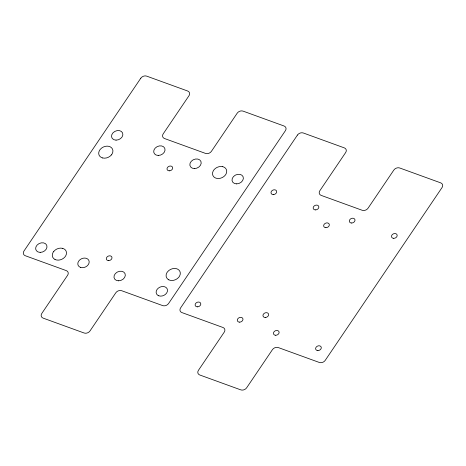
<?xml version="1.0" encoding="UTF-8"?>
<svg xmlns="http://www.w3.org/2000/svg" width="466" height="466" viewBox="0 0 466 466"><rect width="100%" height="100%" fill="white"/><g stroke="black" fill="none" stroke-linecap="round" stroke-linejoin="round"><path stroke-width="0.7" d="M111.415 154.91L112.189 153.763A7.357 5.703 -24.2 0 0 110.197 146.807L108.968 146.353A7.357 5.703 -24.2 0 0 100.219 149.417L99.427 150.559A7.357 5.703 -24.2 0 0 101.442 157.514L102.654 157.968M53.782 251.384L53.008 252.531A7.357 5.703 -24.2 0 0 55.023 259.48M222.771 166.694L224.006 167.143A7.357 5.703 -24.2 0 1 225.993 174.103L225.218 175.251A7.357 5.703 -24.2 0 1 216.463 178.297L215.222 177.861A7.357 5.703 -24.2 0 1 213.253 170.894L214.005 169.752A7.357 5.703 -24.2 0 1 222.783 166.706M62.549 248.326L63.778 248.774A7.357 5.703 -24.2 0 1 65.77 255.735L64.995 256.882A7.357 5.703 -24.2 0 1 56.24 259.923L55 259.492M168.803 279.833L170.038 280.282A7.357 5.703 -24.2 0 0 178.804 277.212L179.573 276.076A7.357 5.703 -24.2 0 0 177.581 269.115L176.352 268.666A7.357 5.703 -24.2 0 0 167.603 271.73L166.811 272.872A7.357 5.703 -24.2 0 0 168.826 279.821M111.421 154.898A7.357 5.703 -24.2 0 1 102.66 157.957M53.8 251.39A7.357 5.703 -24.2 0 1 62.561 248.331M140.802 78.195L23.952 251.058A4.421 3.425 -24.2 0 0 25.292 255.735L66.259 270.606A4.421 3.425 -24.2 0 1 67.599 275.284L41.8 313.449A4.421 3.425 -24.2 0 0 43.14 318.127L84.113 332.998A4.421 3.425 -24.2 0 0 90.002 330.942L115.801 292.782A4.421 3.425 -24.2 0 1 121.69 290.726L162.657 305.597A4.421 3.425 -24.2 0 0 168.552 303.541L285.402 130.684A4.421 3.425 -24.2 0 0 284.062 126.001L243.089 111.129A4.421 3.425 -24.2 0 0 237.2 113.186L211.401 151.351A4.421 3.425 -24.2 0 1 205.512 153.407L164.545 138.536A4.421 3.425 -24.2 0 1 163.205 133.853L189.004 95.693A4.421 3.425 -24.2 0 0 187.664 91.01L146.691 76.139A4.421 3.425 -24.2 0 0 140.802 78.195M297.448 135.058L180.598 307.915A4.421 3.425 -24.2 0 0 181.938 312.593L222.911 327.464A4.421 3.425 -24.2 0 1 224.245 332.142L198.446 370.307A4.421 3.425 -24.2 0 0 199.786 374.99L240.759 389.861A4.421 3.425 -24.2 0 0 246.648 387.805L272.447 349.64A4.421 3.425 -24.2 0 1 278.336 347.584L319.309 362.455A4.421 3.425 -24.2 0 0 325.198 360.399L442.048 187.542A4.421 3.425 -24.2 0 0 440.708 182.864L399.741 167.993A4.421 3.425 -24.2 0 0 393.846 170.049L368.047 208.209A4.421 3.425 -24.2 0 1 362.158 210.265L321.19 195.394A4.421 3.425 -24.2 0 1 319.851 190.716L345.65 152.551A4.421 3.425 -24.2 0 0 344.31 147.873L303.343 133.002A4.421 3.425 -24.2 0 0 297.448 135.058M116.04 140.138A5.895 4.567 -24.2 0 0 122.599 132.973A5.895 4.567 -24.2 0 0 112.947 132.862A5.895 4.567 -24.2 0 0 116.04 140.138M40.169 252.386A5.895 4.567 -24.2 0 0 46.722 245.221A5.895 4.567 -24.2 0 0 37.07 245.104A5.895 4.567 -24.2 0 0 40.169 252.386M236.542 183.878A5.895 4.567 -24.2 0 0 243.095 176.713A5.895 4.567 -24.2 0 0 233.443 176.597A5.895 4.567 -24.2 0 0 236.542 183.878M158.784 295.799A5.895 4.567 -24.2 0 0 166.63 293.062A5.895 4.567 -24.2 0 0 164.853 286.823A5.895 4.567 -24.2 0 0 157.001 289.561A5.895 4.567 -24.2 0 0 158.784 295.799M194.363 168.57A5.895 4.567 -24.2 0 0 200.922 161.405A5.895 4.567 -24.2 0 0 191.27 161.288A5.895 4.567 -24.2 0 0 194.363 168.57M118.492 280.812A5.895 4.567 -24.2 0 0 125.045 273.647A5.895 4.567 -24.2 0 0 115.393 273.536A5.895 4.567 -24.2 0 0 118.492 280.812M158.219 155.446A5.895 4.567 -24.2 0 0 164.772 148.281A5.895 4.567 -24.2 0 0 155.12 148.171A5.895 4.567 -24.2 0 0 158.219 155.446M169.275 170.83A2.947 2.283 -24.2 0 0 172.554 167.242A2.947 2.283 -24.2 0 0 167.725 167.183A2.947 2.283 -24.2 0 0 169.275 170.83M108.572 260.628A2.947 2.283 -24.2 0 0 111.857 257.04A2.947 2.283 -24.2 0 0 107.023 256.982A2.947 2.283 -24.2 0 0 108.572 260.628M325.92 227.688A2.947 2.283 -24.2 0 0 329.2 224.105A2.947 2.283 -24.2 0 0 324.371 224.047A2.947 2.283 -24.2 0 0 325.92 227.688M265.218 317.486A2.947 2.283 -24.2 0 0 268.503 313.898A2.947 2.283 -24.2 0 0 263.669 313.839A2.947 2.283 -24.2 0 0 265.218 317.486M80.455 267.368A5.895 4.567 -24.2 0 0 88.307 264.63A5.895 4.567 -24.2 0 0 86.53 258.391A5.895 4.567 -24.2 0 0 78.678 261.129A5.895 4.567 -24.2 0 0 80.467 267.368M273.262 194.596A2.947 2.283 -24.2 0 0 276.542 191.008A2.947 2.283 -24.2 0 0 271.713 190.949A2.947 2.283 -24.2 0 0 273.262 194.596M315.435 209.904A2.947 2.283 -24.2 0 0 318.715 206.316A2.947 2.283 -24.2 0 0 313.886 206.257A2.947 2.283 -24.2 0 0 315.435 209.904M351.585 223.022A2.947 2.283 -24.2 0 0 354.865 219.439A2.947 2.283 -24.2 0 0 350.036 219.381A2.947 2.283 -24.2 0 0 351.585 223.022M239.559 322.152A2.947 2.283 -24.2 0 0 242.838 318.563A2.947 2.283 -24.2 0 0 238.01 318.505A2.947 2.283 -24.2 0 0 239.559 322.152M275.709 335.27A2.947 2.283 -24.2 0 0 278.988 331.687A2.947 2.283 -24.2 0 0 274.159 331.629A2.947 2.283 -24.2 0 0 275.709 335.27M197.386 306.838A2.947 2.283 -24.2 0 0 200.665 303.255A2.947 2.283 -24.2 0 0 195.837 303.197A2.947 2.283 -24.2 0 0 197.386 306.838M393.758 238.336A2.947 2.283 -24.2 0 0 397.038 234.748A2.947 2.283 -24.2 0 0 392.209 234.689A2.947 2.283 -24.2 0 0 393.758 238.336M317.882 350.578A2.947 2.283 -24.2 0 0 321.161 346.995A2.947 2.283 -24.2 0 0 316.332 346.937A2.947 2.283 -24.2 0 0 317.882 350.578"/></g></svg>
